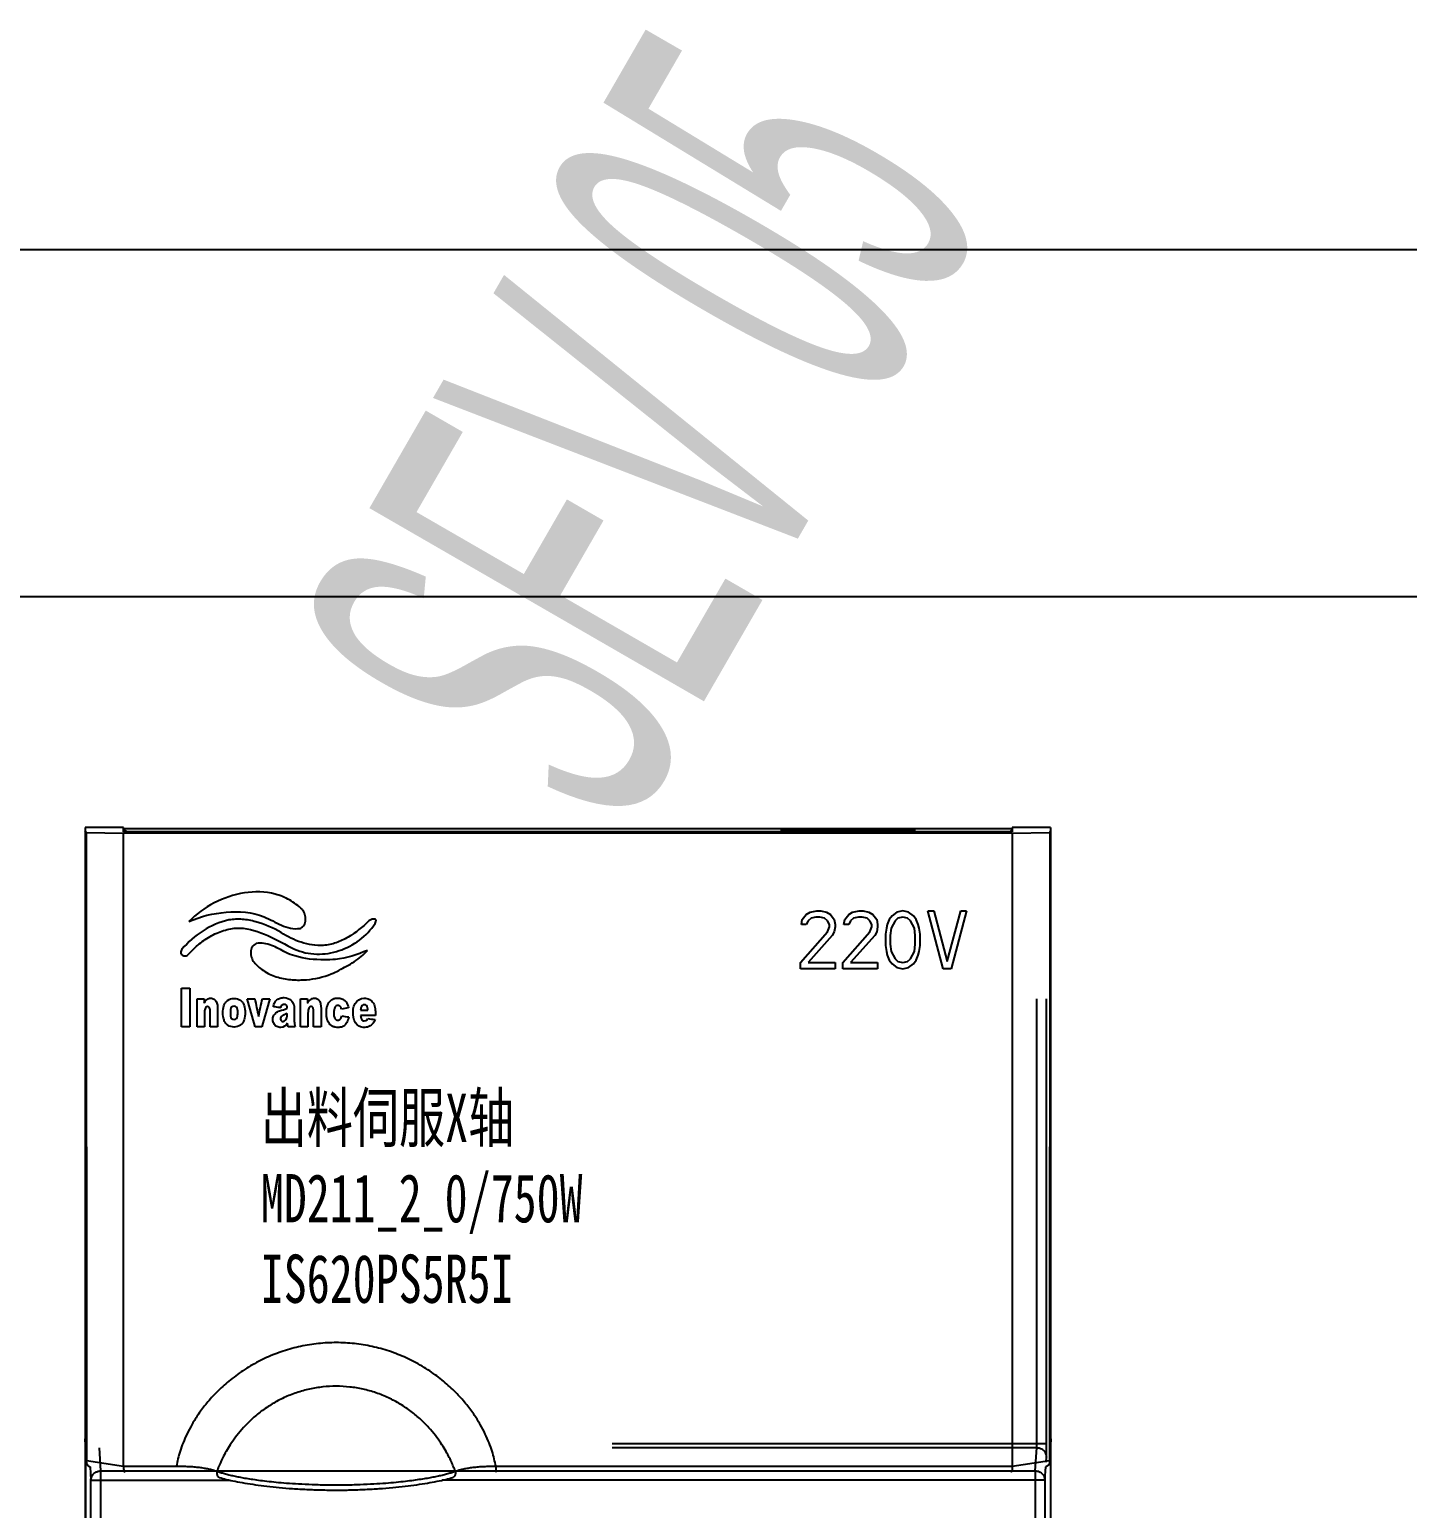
# Model space of a CAD drawing. Header units: millimetres. Extents: x -300 to 4617, y -106 to 3179.
# Drawn here: x 3652.1 to 3723.4, y 1690.8 to 1767.4 of the extents above; entities that cross this region are included whole.
import ezdxf

# ---------------------------------------------------------------- set-up
doc = ezdxf.new("R2010")
doc.units = ezdxf.units.MM
doc.layers.add('03___PRT_ALL_CURVES', color=7, linetype='Continuous')
doc.layers.add('20_ALL_FEATURES', color=7, linetype='Continuous')
doc.styles.get("Standard").update_dxf_attribs({"font": ''})
doc.styles.add('宋', font='', dxfattribs={"width": 0.7})
doc.styles.add('样式 8', font='arial.ttf', dxfattribs={"width": 0.6, "height": 2.5})
doc.styles.get('Standard').set_extended_font_data('SimSun')
doc.styles.get('宋').set_extended_font_data('SimSun')
doc.dimstyles.new('ISO-25', dxfattribs={"dimtxt": 3, "dimasz": 2.5, "dimexe": 1.25, "dimexo": 0.625, "dimtad": 1, "dimtxsty": 'Standard', "dimcen": 2.5, "dimadec": 0, "dimazin": 0, "dimtfac": 1, "dimtmove": 0, "dimatfit": 3, "dimfxl": 1, "dimarcsym": 0})

# ---------------------------------------------------------------- blocks, each defined once
blk = doc.blocks.new('*D83')
at = {"color": 0, "lineweight": -2, "transparency": 16777216}
for p, q in [((2011.126, 1738.941), (2011.126, 1736.81)), ((3799.099, 1738.941), (3799.099, 1736.81)), ((2013.626, 1738.06), (3796.599, 1738.06))]:
    blk.add_line(p, q, dxfattribs=at)
at = {"color": 0, "transparency": 16777216}
for points in [[(2013.626, 1738.477), (2013.626, 1737.644), (2011.126, 1738.06)], [(3796.599, 1738.477), (3796.599, 1737.644), (3799.099, 1738.06)]]:
    blk.add_solid(points, dxfattribs=at)
at = {"layer": 'Defpoints', "color": 0, "transparency": 16777216}
for p in [(2011.126, 1739.566), (3799.099, 1739.566), (3799.099, 1738.06)]:
    blk.add_point(p, dxfattribs=at)
at = {"color": 0, "transparency": 16777216, "insert": (2905.113, 1740.185), "char_height": 3, "attachment_point": 5}
blk.add_mtext('2000', dxfattribs=at)

msp = doc.modelspace()

# ---------------------------------------------------------------- linework, layer by layer
msp.add_line((3461.126, 1756.019), (3799.099, 1756.019))
at = {"color": 7, "linetype": 'Continuous'}
for p, q in [((3654.93, 1725.922), (3654.93, 1567.027)), ((3654.93, 1725.922), (3654.94, 1725.922)), ((3654.982, 1725.832), (3654.93, 1725.922)), ((3656.93, 1726.1), (3654.94, 1726.1)), ((3654.94, 1726.1), (3654.94, 1725.922)), ((3654.982, 1725.832), (3656.93, 1725.803)), ((3654.982, 1725.832), (3654.999, 1693.313)), ((3656.93, 1725.876), (3656.93, 1726.1)), ((3702.93, 1726.027), (3656.93, 1726.027)), ((3657.03, 1725.953), (3656.93, 1725.953)), ((3657.93, 1725.861), (3656.93, 1725.876)), ((3702.93, 1725.803), (3656.93, 1725.803)), ((3656.93, 1693.027), (3656.93, 1725.803)), ((3657.03, 1725.953), (3657.03, 1725.874)), ((3701.93, 1725.861), (3657.93, 1725.861)), ((3690.93, 1726.027), (3690.93, 1725.989)), ((3690.93, 1725.989), (3697.93, 1725.989)), ((3697.93, 1726.027), (3697.93, 1725.989)), ((3702.93, 1725.876), (3701.93, 1725.861)), ((3702.894, 1725.953), (3702.815, 1725.874)), ((3702.893, 1725.876), (3702.894, 1725.953)), ((3702.93, 1725.953), (3702.894, 1725.953)), ((3704.92, 1726.1), (3702.93, 1726.1)), ((3702.93, 1726.1), (3702.93, 1725.876)), ((3702.93, 1725.803), (3704.877, 1725.832)), ((3702.93, 1725.803), (3702.93, 1693.027)), ((3704.877, 1725.832), (3704.86, 1693.313)), ((3704.877, 1725.832), (3704.93, 1725.922)), ((3704.92, 1726.1), (3704.92, 1725.922)), ((3704.93, 1725.922), (3704.92, 1725.922)), ((3704.93, 1567.027), (3704.93, 1725.922)), ((3704.211, 1694.18), (3704.211, 1717.227)), ((3704.711, 1694.18), (3704.711, 1717.227)), ((3654.999, 1693.236), (3654.93, 1694.448)), ((3654.93, 1694.43), (3654.93, 1694.448)), ((3654.999, 1693.236), (3654.93, 1694.43)), ((3704.93, 1694.448), (3704.86, 1693.236)), ((3704.929, 1694.43), (3704.865, 1693.313)), ((3704.93, 1694.448), (3704.929, 1694.43)), ((3654.93, 1693.527), (3654.968, 1693.527)), ((3654.968, 1684.527), (3654.968, 1693.527)), ((3655.657, 1693.987), (3655.735, 1692.787)), ((3704.711, 1694.18), (3682.23, 1694.18)), ((3704.202, 1693.987), (3682.23, 1693.987)), ((3704.124, 1692.787), (3704.202, 1693.987)), ((3704.684, 1693.23), (3704.702, 1693.504)), ((3656.929, 1693.017), (3654.999, 1693.313)), ((3654.999, 1693.236), (3655, 1693.219)), ((3655.19, 1692.999), (3655.235, 1692.304)), ((3655.735, 1692.787), (3704.124, 1692.787)), ((3655.735, 1692.787), (3655.735, 1675.167)), ((3656.93, 1693.027), (3659.666, 1693.027)), ((3676.193, 1693.027), (3702.93, 1693.027)), ((3676.193, 1693.027), (3676.193, 1692.727)), ((3704.86, 1693.313), (3702.93, 1693.017)), ((3704.124, 1692.787), (3704.124, 1567.332)), ((3704.624, 1692.304), (3704.669, 1692.999)), ((3704.86, 1693.236), (3704.86, 1693.219)), ((3655.235, 1675.667), (3655.235, 1692.304)), ((3655.235, 1692.304), (3662.442, 1692.304)), ((3704.624, 1692.304), (3673.418, 1692.304)), ((3704.624, 1692.304), (3704.624, 1567.332))]:
    msp.add_line(p, q, dxfattribs=at)
for points, start_tangent, end_tangent in [([(3676.193, 1693.027), (3676.117, 1693.405), (3676.006, 1693.806), (3675.854, 1694.233), (3675.652, 1694.694), (3675.389, 1695.191), (3675.054, 1695.72), (3674.637, 1696.276), (3674.122, 1696.847), (3673.499, 1697.419), (3672.775, 1697.958), (3671.976, 1698.432), (3671.128, 1698.819), (3670.245, 1699.113), (3669.335, 1699.311), (3668.409, 1699.412), (3667.477, 1699.413), (3666.551, 1699.315), (3665.64, 1699.12), (3664.756, 1698.829), (3663.907, 1698.444), (3663.106, 1697.973), (3662.378, 1697.433), (3661.751, 1696.861), (3661.232, 1696.287), (3660.811, 1695.729), (3660.474, 1695.197), (3660.21, 1694.698), (3660.007, 1694.236), (3659.854, 1693.807), (3659.742, 1693.406), (3659.666, 1693.027)], (-0.158449, 0.987367), (-0.158453, -0.987366)), ([(3674.094, 1692.773), (3674.007, 1693.001), (3673.895, 1693.258), (3673.755, 1693.547), (3673.577, 1693.869), (3673.353, 1694.226), (3673.075, 1694.613), (3672.733, 1695.021), (3672.316, 1695.442), (3671.818, 1695.858), (3671.25, 1696.242), (3670.637, 1696.568), (3669.992, 1696.826), (3669.322, 1697.014), (3668.635, 1697.128), (3667.939, 1697.167), (3667.244, 1697.13), (3666.556, 1697.018), (3665.886, 1696.832), (3665.24, 1696.576), (3664.625, 1696.251), (3664.055, 1695.869), (3663.554, 1695.452), (3663.134, 1695.03), (3662.79, 1694.62), (3662.509, 1694.231), (3662.284, 1693.872), (3662.106, 1693.549), (3661.965, 1693.259), (3661.853, 1693.002), (3661.765, 1692.773)], (-0.336663, 0.941625), (-0.336661, -0.941626)), ([(3704.202, 1693.987), (3704.207, 1694.022), (3704.208, 1694.044), (3704.209, 1694.072), (3704.21, 1694.105), (3704.211, 1694.141), (3704.211, 1694.18)], (0.222501, 0.974932), (-0.000007, 1)), ([(3704.202, 1693.987), (3704.452, 1693.922), (3704.635, 1693.745), (3704.702, 1693.504)], (0.99999, -0.004364), (0.004676, -0.999989)), ([(3704.702, 1693.504), (3704.704, 1693.531), (3704.705, 1693.571), (3704.707, 1693.627), (3704.708, 1693.704), (3704.709, 1693.8), (3704.71, 1693.915), (3704.711, 1694.044), (3704.711, 1694.18)], (0.065022, 0.997884), (-0.000064, 1)), ([(3654.999, 1693.261), (3654.999, 1693.287), (3654.999, 1693.313)], (0.002955, 0.999996), (-0.000522, 1)), ([(3654.999, 1693.236), (3654.999, 1693.261)], (0.004788, 0.999989), (0.002955, 0.999996)), ([(3655, 1693.219), (3655.008, 1693.167), (3655.033, 1693.108), (3655.071, 1693.06), (3655.12, 1693.026), (3655.176, 1693.004), (3655.199, 1693)], (0.058249, -0.998302), (0.988517, -0.151107)), ([(3655.235, 1692.304), (3655.245, 1692.398), (3655.279, 1692.499), (3655.341, 1692.599), (3655.437, 1692.69), (3655.569, 1692.758), (3655.735, 1692.787)], (0.004676, 0.999989), (0.99999, 0.004364)), ([(3656.929, 1693.017), (3656.927, 1692.955), (3656.928, 1692.897), (3656.931, 1692.844), (3656.938, 1692.8), (3656.947, 1692.764), (3656.959, 1692.74), (3656.972, 1692.728), (3656.976, 1692.727)], (-0.064441, -0.997922), (0.992881, -0.119113)), ([(3656.929, 1693.017), (3656.93, 1693.02), (3656.93, 1693.023), (3656.93, 1693.027)], (0.064441, 0.997922), (0, 1)), ([(3659.666, 1693.027), (3659.92, 1693.027), (3660.199, 1693.02), (3660.488, 1693.004), (3660.771, 1692.977), (3661.034, 1692.943), (3661.269, 1692.902), (3661.471, 1692.857), (3661.637, 1692.813), (3661.765, 1692.773)], (0.999877, 0.015698), (0.946467, -0.3228)), ([(3661.765, 1692.773), (3661.753, 1692.693), (3661.757, 1692.616), (3661.777, 1692.548), (3661.812, 1692.494), (3661.858, 1692.457), (3661.882, 1692.447)], (-0.245809, -0.969318), (0.95301, -0.30294)), ([(3661.765, 1692.773), (3661.945, 1692.709), (3662.153, 1692.645), (3662.384, 1692.584), (3662.635, 1692.526), (3662.901, 1692.471), (3663.194, 1692.417), (3663.529, 1692.363), (3663.909, 1692.309), (3664.338, 1692.256), (3664.82, 1692.205), (3665.362, 1692.158), (3665.976, 1692.117), (3666.689, 1692.083), (3667.505, 1692.064), (3668.359, 1692.064), (3669.174, 1692.083), (3669.886, 1692.117), (3670.5, 1692.158), (3671.041, 1692.205), (3671.523, 1692.256), (3671.951, 1692.309), (3672.331, 1692.363), (3672.666, 1692.417), (3672.958, 1692.471), (3673.225, 1692.526), (3673.475, 1692.584), (3673.706, 1692.645), (3673.914, 1692.709), (3674.094, 1692.773)], (0.933783, -0.35784), (0.933783, 0.35784)), ([(3674.094, 1692.773), (3674.106, 1692.693), (3674.102, 1692.616), (3674.082, 1692.548), (3674.048, 1692.494), (3674.001, 1692.457), (3673.978, 1692.447)], (0.245794, -0.969322), (-0.953033, -0.302868)), ([(3674.094, 1692.773), (3674.223, 1692.813), (3674.389, 1692.858), (3674.591, 1692.902), (3674.826, 1692.943), (3675.09, 1692.978), (3675.372, 1693.004), (3675.661, 1693.02), (3675.939, 1693.027), (3676.193, 1693.027)], (0.946467, 0.322799), (0.999877, -0.015694)), ([(3702.93, 1693.017), (3702.932, 1692.955), (3702.932, 1692.897), (3702.928, 1692.844), (3702.921, 1692.8), (3702.912, 1692.764), (3702.901, 1692.74), (3702.888, 1692.728), (3702.883, 1692.727)], (0.064441, -0.997922), (-0.992805, -0.11974)), ([(3702.93, 1693.027), (3702.93, 1693.023), (3702.93, 1693.02), (3702.93, 1693.017)], (0, -1), (0.064441, -0.997922)), ([(3704.124, 1692.787), (3704.223, 1692.777), (3704.327, 1692.744), (3704.431, 1692.684), (3704.525, 1692.591), (3704.595, 1692.463), (3704.624, 1692.304)], (0.99999, -0.004364), (0.004676, -0.999989)), ([(3704.86, 1693.219), (3704.851, 1693.167), (3704.826, 1693.108), (3704.788, 1693.06), (3704.739, 1693.026), (3704.684, 1693.004), (3704.66, 1693)], (-0.058406, -0.998293), (-0.988508, -0.15117)), ([(3704.86, 1693.313), (3704.86, 1693.287), (3704.86, 1693.261)], (-0.000522, -1), (0.002955, -0.999996)), ([(3704.86, 1693.261), (3704.86, 1693.236)], (0.002955, -0.999996), (0.004788, -0.999989)), ([(3661.882, 1692.447), (3662.246, 1692.347), (3662.698, 1692.247), (3663.199, 1692.156), (3663.748, 1692.071), (3664.344, 1691.994), (3664.99, 1691.926), (3665.68, 1691.869), (3666.406, 1691.826), (3667.156, 1691.8), (3667.92, 1691.791), (3668.685, 1691.799), (3669.438, 1691.826), (3670.166, 1691.868), (3670.858, 1691.925), (3671.506, 1691.993), (3672.104, 1692.07), (3672.654, 1692.155), (3673.157, 1692.246), (3673.609, 1692.346), (3673.978, 1692.447)], (0.953081, -0.302715), (0.953092, 0.302681))]:
    msp.add_spline(points, degree=3, dxfattribs=dict(at, start_tangent=start_tangent, end_tangent=end_tangent))
at = {"layer": '03___PRT_ALL_CURVES', "color": 7, "linetype": 'Continuous'}
for p, q in [((3692.018, 1721.076), (3692.068, 1721.331)), ((3692.268, 1721.076), (3692.018, 1721.076)), ((3692.068, 1721.331), (3692.268, 1721.586)), ((3692.268, 1721.586), (3692.468, 1721.714)), ((3692.368, 1721.267), (3692.268, 1721.076)), ((3692.518, 1721.395), (3692.368, 1721.267)), ((3692.468, 1721.714), (3692.818, 1721.778)), ((3692.768, 1721.459), (3692.518, 1721.395)), ((3692.968, 1721.459), (3692.768, 1721.459)), ((3692.818, 1721.778), (3693.018, 1721.778)), ((3693.218, 1721.395), (3692.968, 1721.459)), ((3693.018, 1721.778), (3693.318, 1721.714)), ((3693.368, 1721.267), (3693.218, 1721.395)), ((3693.318, 1721.714), (3693.518, 1721.586)), ((3693.468, 1721.076), (3693.368, 1721.267)), ((3693.468, 1720.948), (3693.468, 1721.076)), ((3693.518, 1721.586), (3693.718, 1721.331)), ((3693.718, 1721.331), (3693.768, 1721.076)), ((3693.768, 1721.076), (3693.768, 1720.948)), ((3694.218, 1721.076), (3694.268, 1721.331)), ((3694.468, 1721.076), (3694.218, 1721.076)), ((3694.268, 1721.331), (3694.468, 1721.586)), ((3694.468, 1721.586), (3694.668, 1721.714)), ((3694.568, 1721.267), (3694.468, 1721.076)), ((3694.718, 1721.395), (3694.568, 1721.267)), ((3694.668, 1721.714), (3695.018, 1721.778)), ((3694.968, 1721.459), (3694.718, 1721.395)), ((3695.168, 1721.459), (3694.968, 1721.459)), ((3695.018, 1721.778), (3695.218, 1721.778)), ((3695.418, 1721.395), (3695.168, 1721.459)), ((3695.218, 1721.778), (3695.518, 1721.714)), ((3695.568, 1721.267), (3695.418, 1721.395)), ((3695.518, 1721.714), (3695.718, 1721.586)), ((3695.668, 1721.076), (3695.568, 1721.267)), ((3695.668, 1720.948), (3695.668, 1721.076)), ((3695.718, 1721.586), (3695.918, 1721.331)), ((3695.918, 1721.331), (3695.968, 1721.076)), ((3695.968, 1721.076), (3695.968, 1720.948)), ((3696.468, 1721.076), (3696.418, 1720.884)), ((3696.568, 1721.331), (3696.468, 1721.076)), ((3696.718, 1721.523), (3696.568, 1721.331)), ((3696.868, 1721.267), (3696.668, 1720.884)), ((3696.968, 1721.714), (3696.718, 1721.523)), ((3697.018, 1721.395), (3696.868, 1721.267)), ((3697.268, 1721.778), (3696.968, 1721.714)), ((3697.268, 1721.459), (3697.018, 1721.395)), ((3697.568, 1721.714), (3697.268, 1721.778)), ((3697.518, 1721.395), (3697.268, 1721.459)), ((3697.668, 1721.267), (3697.518, 1721.395)), ((3697.818, 1721.523), (3697.568, 1721.714)), ((3697.868, 1720.884), (3697.668, 1721.267)), ((3697.968, 1721.331), (3697.818, 1721.523)), ((3698.068, 1721.076), (3697.968, 1721.331)), ((3698.118, 1720.884), (3698.068, 1721.076)), ((3698.568, 1721.778), (3698.868, 1721.778)), ((3699.368, 1718.778), (3698.568, 1721.778)), ((3698.868, 1721.778), (3699.568, 1719.161)), ((3699.568, 1719.161), (3700.268, 1721.778)), ((3700.568, 1721.778), (3699.768, 1718.778)), ((3700.268, 1721.778), (3700.568, 1721.778)), ((3691.968, 1719.097), (3693.368, 1720.693)), ((3693.618, 1720.501), (3692.368, 1719.097)), ((3693.368, 1720.693), (3693.468, 1720.948)), ((3693.718, 1720.693), (3693.618, 1720.501)), ((3693.768, 1720.948), (3693.718, 1720.693)), ((3694.168, 1719.097), (3695.568, 1720.693)), ((3695.818, 1720.501), (3694.568, 1719.097)), ((3695.568, 1720.693), (3695.668, 1720.948)), ((3695.918, 1720.693), (3695.818, 1720.501)), ((3695.968, 1720.948), (3695.918, 1720.693)), ((3696.418, 1720.884), (3696.368, 1720.565)), ((3696.368, 1720.565), (3696.368, 1719.991)), ((3696.668, 1720.884), (3696.618, 1720.501)), ((3696.618, 1720.501), (3696.618, 1720.054)), ((3697.918, 1720.501), (3697.868, 1720.884)), ((3697.918, 1720.054), (3697.918, 1720.501)), ((3698.168, 1720.565), (3698.118, 1720.884)), ((3698.168, 1719.991), (3698.168, 1720.565)), ((3696.368, 1719.991), (3696.418, 1719.672)), ((3696.418, 1719.672), (3696.468, 1719.48)), ((3696.618, 1720.054), (3696.668, 1719.672)), ((3696.668, 1719.672), (3696.868, 1719.289)), ((3697.668, 1719.289), (3697.868, 1719.672)), ((3697.868, 1719.672), (3697.918, 1720.054)), ((3698.068, 1719.48), (3698.118, 1719.672)), ((3698.118, 1719.672), (3698.168, 1719.991)), ((3691.968, 1718.778), (3691.968, 1719.097)), ((3693.768, 1718.778), (3691.968, 1718.778)), ((3692.368, 1719.097), (3693.768, 1719.097)), ((3693.768, 1719.097), (3693.768, 1718.778)), ((3694.168, 1718.778), (3694.168, 1719.097)), ((3695.968, 1718.778), (3694.168, 1718.778)), ((3694.568, 1719.097), (3695.968, 1719.097)), ((3695.968, 1719.097), (3695.968, 1718.778)), ((3696.468, 1719.48), (3696.568, 1719.225)), ((3696.568, 1719.225), (3696.718, 1719.033)), ((3696.718, 1719.033), (3696.968, 1718.842)), ((3696.868, 1719.289), (3697.018, 1719.161)), ((3696.968, 1718.842), (3697.268, 1718.778)), ((3697.018, 1719.161), (3697.268, 1719.097)), ((3697.268, 1719.097), (3697.518, 1719.161)), ((3697.268, 1718.778), (3697.568, 1718.842)), ((3697.518, 1719.161), (3697.668, 1719.289)), ((3697.568, 1718.842), (3697.818, 1719.033)), ((3697.818, 1719.033), (3697.968, 1719.225)), ((3697.968, 1719.225), (3698.068, 1719.48)), ((3699.768, 1718.778), (3699.368, 1718.778))]:
    msp.add_line(p, q, dxfattribs=at)
at = {"layer": '20_ALL_FEATURES', "color": 7, "linetype": 'Continuous'}
for points, start_tangent, end_tangent in [([(3666.181, 1721.84, 48.994), (3665.518, 1722.342, 49.008), (3664.777, 1722.643, 49.017), (3663.179, 1722.709, 49.019), (3661.613, 1722.186, 49.004), (3660.31, 1721.221, 48.975)], (-0.709681, 0.704213, 0.020901), (-0.69443, -0.719243, -0.021347)), ([(3666.062, 1720.871, 48.965), (3666.189, 1720.948, 48.967), (3666.277, 1721.051, 48.97), (3666.35, 1721.312, 48.978), (3666.309, 1721.594, 48.986), (3666.181, 1721.84, 48.994)], (0.925982, 0.377402, 0.011201), (-0.614554, 0.788528, 0.023403)), ([(3662.375, 1721.308, 48.978), (3661.041, 1720.747, 48.961), (3659.949, 1719.793, 48.933)], (-0.974455, -0.224484, -0.006663), (-0.643609, -0.765018, -0.022705)), ([(3660.31, 1721.221, 48.975), (3662.231, 1721.709, 48.99), (3664.199, 1721.469, 48.982), (3664.653, 1721.253, 48.976), (3665.101, 1721.033, 48.97), (3665.564, 1720.881, 48.965), (3666.062, 1720.871, 48.965)], (0.907304, 0.42029, 0.012474), (0.986774, 0.162031, 0.004809)), ([(3665.084, 1720.653, 48.958), (3663.781, 1721.213, 48.975), (3663.085, 1721.336, 48.979), (3662.375, 1721.308, 48.978)], (-0.867538, 0.497152, 0.014755), (-0.986865, -0.161475, -0.004792)), ([(3665.77, 1719.8, 48.933), (3666.924, 1719.539, 48.925), (3668.089, 1719.717, 48.93), (3669.14, 1720.268, 48.947), (3669.95, 1721.128, 48.972)], (0.910828, -0.412604, -0.012246), (0.545673, 0.837629, 0.02486)), ([(3669.629, 1721.256, 48.976), (3668.551, 1720.415, 48.951), (3667.935, 1720.127, 48.943), (3667.267, 1719.986, 48.938)], (-0.72364, -0.689874, -0.020475), (-0.997096, -0.076127, -0.002259)), ([(3669.95, 1721.128, 48.972), (3669.994, 1721.219, 48.975), (3669.996, 1721.284, 48.977), (3669.966, 1721.327, 48.978), (3669.911, 1721.348, 48.979), (3669.841, 1721.349, 48.979), (3669.765, 1721.333, 48.978), (3669.629, 1721.256, 48.976)], (0.545673, 0.837629, 0.02486), (-0.72364, -0.689874, -0.020475)), ([(3660.295, 1719.537, 48.925), (3660.842, 1720.064, 48.941), (3661.488, 1720.497, 48.954), (3662.197, 1720.786, 48.962), (3662.935, 1720.886, 48.965), (3664.392, 1720.497, 48.954), (3665.77, 1719.8, 48.933)], (0.655413, 0.754938, 0.022406), (0.900227, -0.435229, -0.012917)), ([(3667.267, 1719.986, 48.938), (3666.126, 1720.15, 48.943), (3665.084, 1720.653, 48.958)], (-0.999078, -0.042916, -0.001274), (-0.839082, 0.543766, 0.016139)), ([(3659.949, 1719.793, 48.933), (3659.888, 1719.618, 48.928), (3659.968, 1719.485, 48.924), (3660.125, 1719.442, 48.922), (3660.295, 1719.537, 48.925)], (-0.643609, -0.765018, -0.022705), (0.655413, 0.754938, 0.022406)), ([(3663.799, 1720.083, 48.941), (3663.584, 1719.901, 48.936), (3663.511, 1719.642, 48.928), (3663.553, 1719.361, 48.92), (3663.68, 1719.115, 48.913)], (-0.920511, -0.390544, -0.011591), (0.606604, -0.794654, -0.023585)), ([(3665.32, 1719.629, 48.928), (3664.586, 1719.988, 48.939), (3664.199, 1720.095, 48.942), (3663.799, 1720.083, 48.941)], (-0.89622, 0.443414, 0.01316), (-0.976807, -0.214029, -0.006352)), ([(3667.324, 1719.242, 48.916), (3665.799, 1719.441, 48.922), (3665.32, 1719.629, 48.928)], (-0.999998, 0.00219, 0.000065), (-0.899181, 0.437385, 0.012981)), ([(3669.552, 1719.733, 48.931), (3667.898, 1719.267, 48.917), (3667.324, 1719.242, 48.916)], (-0.913157, -0.407428, -0.012092), (-0.999716, 0.023814, 0.000707)), ([(3668.069, 1718.698, 48.9), (3668.862, 1719.146, 48.914), (3669.552, 1719.733, 48.931)], (0.879947, 0.474863, 0.014094), (0.641014, 0.767191, 0.02277)), ([(3663.68, 1719.115, 48.913), (3664.245, 1718.633, 48.898), (3664.922, 1718.341, 48.89), (3665.658, 1718.211, 48.886), (3666.4, 1718.214, 48.886)], (0.640583, -0.767551, -0.02278), (0.996649, 0.081765, 0.002427)), ([(3666.4, 1718.214, 48.886), (3667.674, 1718.509, 48.895), (3668.069, 1718.698, 48.9)], (0.9953, 0.0968, 0.002873), (0.871745, 0.489745, 0.014535)), ([(3659.93, 1717.778, 48.873), (3660.358, 1717.778, 48.873)], (1, 0), (1, 0)), ([(3659.93, 1715.778, 48.814), (3659.93, 1717.778, 48.873)], (0, 0.99956, 0.029666), (0, 0.99956, 0.029666)), ([(3660.358, 1717.778, 48.873), (3660.358, 1715.778, 48.814)], (0, -0.99956, -0.029666), (0, -0.99956, -0.029666)), ([(3660.733, 1717.227, 48.857), (3661.091, 1717.227, 48.857)], (1, 0), (1, 0)), ([(3660.733, 1715.778, 48.814), (3660.733, 1717.227, 48.857)], (0, 0.99956, 0.029666), (0, 0.99956, 0.029666)), ([(3661.091, 1716.991, 48.85), (3661.21, 1717.156, 48.854), (3661.381, 1717.253, 48.857), (3661.571, 1717.225, 48.857), (3661.72, 1717.093, 48.853), (3661.781, 1716.902, 48.847), (3661.793, 1716.699, 48.841)], (0.44599, 0.894644, 0.026552), (0.042716, -0.998648, -0.029639)), ([(3661.091, 1717.227, 48.857), (3661.091, 1716.991, 48.85)], (0, -0.99956, -0.029666), (0, -0.99956, -0.029666)), ([(3662.069, 1716.498, 48.835), (3662.123, 1716.869, 48.846), (3662.199, 1717.024, 48.851), (3662.314, 1717.144, 48.854), (3662.643, 1717.244, 48.857), (3662.973, 1717.151, 48.854), (3663.088, 1717.033, 48.851), (3663.164, 1716.878, 48.846), (3663.22, 1716.507, 48.835)], (-0.0042, 0.999551, 0.029666), (0.003289, -0.999554, -0.029666)), ([(3663.736, 1715.778, 48.814), (3663.319, 1717.227, 48.857)], (-0.276553, 0.960576, 0.028509), (-0.276553, 0.960576, 0.028509)), ([(3663.319, 1717.227, 48.857), (3663.719, 1717.227, 48.857)], (1, 0), (1, 0)), ([(3663.719, 1717.227, 48.857), (3663.913, 1716.309, 48.829)], (0.207229, -0.977862, -0.029022), (0.207229, -0.977862, -0.029022)), ([(3663.913, 1716.309, 48.829), (3664.114, 1717.227, 48.857)], (0.213843, 0.976438, 0.02898), (0.213843, 0.976438, 0.02898)), ([(3664.502, 1717.227, 48.857), (3664.076, 1715.778, 48.814)], (-0.281868, -0.959031, -0.028463), (-0.281868, -0.959031, -0.028463)), ([(3664.114, 1717.227, 48.857), (3664.502, 1717.227, 48.857)], (1, 0), (1, 0)), ([(3664.69, 1716.814, 48.844), (3664.743, 1717.024, 48.851), (3664.868, 1717.173, 48.855), (3665.04, 1717.26, 48.858), (3665.236, 1717.284, 48.858), (3665.601, 1717.138, 48.854), (3665.72, 1716.966, 48.849), (3665.766, 1716.726, 48.842)], (0.034094, 0.998979, 0.029649), (0, -0.99956, -0.029666)), ([(3666.09, 1715.778, 48.814), (3666.09, 1717.227, 48.857)], (0, 0.99956, 0.029666), (0, 0.99956, 0.029666)), ([(3666.09, 1717.227, 48.857), (3666.448, 1717.227, 48.857)], (1, 0), (1, 0)), ([(3666.448, 1716.991, 48.85), (3666.528, 1717.115, 48.853), (3666.569, 1717.161, 48.855), (3666.61, 1717.197, 48.856), (3666.653, 1717.224, 48.857), (3666.701, 1717.244, 48.857), (3666.81, 1717.26, 48.858)], (0.484719, 0.874285, 0.025948), (1, 0)), ([(3666.448, 1717.227, 48.857), (3666.448, 1716.991, 48.85)], (0, -0.99956, -0.029666), (0, -0.99956, -0.029666)), ([(3666.81, 1717.26, 48.858), (3666.952, 1717.225, 48.857), (3667.06, 1717.122, 48.853)], (1, 0), (0.550527, -0.83445, -0.024766)), ([(3667.585, 1717.064, 48.852), (3667.653, 1717.139, 48.854), (3667.688, 1717.169, 48.855), (3667.723, 1717.193, 48.856), (3667.783, 1717.222, 48.856), (3667.851, 1717.243, 48.857), (3667.927, 1717.255, 48.857), (3667.968, 1717.259, 48.858), (3668.011, 1717.26, 48.858), (3668.07, 1717.258, 48.858), (3668.126, 1717.252, 48.857), (3668.227, 1717.228, 48.857), (3668.313, 1717.188, 48.855), (3668.385, 1717.133, 48.854)], (0.612139, 0.790402, 0.023459), (0.711957, -0.701914, -0.020832)), ([(3668.85, 1716.845, 48.845), (3668.911, 1716.975, 48.849), (3669.38, 1717.264, 48.858), (3669.654, 1717.191, 48.856), (3669.861, 1716.992, 48.85), (3669.949, 1716.718, 48.842), (3669.968, 1716.427, 48.833)], (0.32361, 0.945774, 0.02807), (0.029423, -0.999127, -0.029653)), ([(3661.407, 1716.575, 48.837), (3661.406, 1716.668, 48.84), (3661.379, 1716.756, 48.843), (3661.307, 1716.811, 48.844), (3661.222, 1716.812, 48.844), (3661.163, 1716.751, 48.842), (3661.131, 1716.658, 48.84), (3661.117, 1716.474, 48.834)], (0, 0.99956, 0.029666), (0, -0.99956, -0.029666)), ([(3661.117, 1716.474, 48.834), (3661.117, 1715.778, 48.814)], (0, -0.99956, -0.029666), (0, -0.99956, -0.029666)), ([(3661.407, 1715.778, 48.814), (3661.407, 1716.575, 48.837)], (0, 0.99956, 0.029666), (0, 0.99956, 0.029666)), ([(3661.793, 1716.699, 48.841), (3661.793, 1715.778, 48.814)], (0, -0.99956, -0.029666), (0, -0.99956, -0.029666)), ([(3663.22, 1716.507, 48.835), (3663.167, 1716.136, 48.824), (3663.092, 1715.981, 48.82), (3662.978, 1715.861, 48.816), (3662.649, 1715.762, 48.813), (3662.319, 1715.856, 48.816), (3662.203, 1715.974, 48.819), (3662.126, 1716.128, 48.824), (3662.069, 1716.498, 48.835)], (0.003289, -0.999554, -0.029666), (-0.0042, 0.999551, 0.029666)), ([(3662.834, 1716.435, 48.833), (3662.834, 1716.498, 48.835), (3662.827, 1716.671, 48.84), (3662.772, 1716.799, 48.844), (3662.646, 1716.844, 48.845), (3662.518, 1716.8, 48.844), (3662.462, 1716.672, 48.84), (3662.454, 1716.5, 48.835)], (0.007728, 0.99953, 0.029665), (-0.002632, -0.999556, -0.029666)), ([(3662.454, 1716.5, 48.835), (3662.461, 1716.327, 48.83), (3662.517, 1716.199, 48.826), (3662.644, 1716.153, 48.825), (3662.771, 1716.197, 48.826), (3662.826, 1716.324, 48.83), (3662.834, 1716.435, 48.833)], (-0.002632, -0.999556, -0.029666), (0.007728, 0.99953, 0.029665)), ([(3665.057, 1716.758, 48.843), (3665, 1716.766, 48.843), (3664.69, 1716.814, 48.844)], (-0.988597, 0.150517, 0.004467), (-0.988597, 0.150517, 0.004467)), ([(3664.725, 1716.403, 48.832), (3664.813, 1716.498, 48.835), (3664.995, 1716.601, 48.838), (3665.39, 1716.745, 48.842)], (0.571939, 0.819935, 0.024335), (0.828026, 0.560443, 0.016634)), ([(3665.39, 1716.466, 48.834), (3665.185, 1716.378, 48.831), (3665.046, 1716.218, 48.827), (3665.076, 1716.114, 48.824), (3665.16, 1716.052, 48.822), (3665.227, 1716.06, 48.822)], (-0.855315, -0.51788, -0.01537), (0.93821, 0.345915, 0.010267)), ([(3665.061, 1716.801, 48.844), (3665.057, 1716.758, 48.843)], (-0.226212, -0.973649, -0.028897), (0.046429, -0.998482, -0.029634)), ([(3665.39, 1716.745, 48.842), (3665.395, 1716.831, 48.845), (3665.365, 1716.889, 48.847), (3665.245, 1716.933, 48.848), (3665.176, 1716.919, 48.847), (3665.114, 1716.885, 48.846), (3665.071, 1716.831, 48.845), (3665.061, 1716.801, 48.844)], (0.245556, 0.968956, 0.028758), (-0.226212, -0.973649, -0.028897)), ([(3665.39, 1716.377, 48.831), (3665.39, 1716.466, 48.834)], (0, 0.99956, 0.029666), (0, 0.99956, 0.029666)), ([(3665.766, 1716.726, 48.842), (3665.766, 1716.086, 48.823)], (0, -0.99956, -0.029666), (0, -0.99956, -0.029666)), ([(3666.518, 1716.748, 48.842), (3666.485, 1716.641, 48.839), (3666.474, 1716.474, 48.834)], (-0.495771, -0.868071, -0.025764), (0, -0.99956, -0.029666)), ([(3666.474, 1716.474, 48.834), (3666.474, 1715.778, 48.814)], (0, -0.99956, -0.029666), (0, -0.99956, -0.029666)), ([(3666.764, 1716.575, 48.837), (3666.755, 1716.691, 48.841), (3666.744, 1716.734, 48.842), (3666.729, 1716.767, 48.843), (3666.71, 1716.792, 48.844), (3666.687, 1716.81, 48.844), (3666.661, 1716.821, 48.845), (3666.631, 1716.824, 48.845), (3666.598, 1716.819, 48.845), (3666.568, 1716.805, 48.844), (3666.518, 1716.748, 48.842)], (0, 0.99956, 0.029666), (-0.491563, -0.870459, -0.025835)), ([(3666.764, 1715.778, 48.814), (3666.764, 1716.575, 48.837)], (0, 0.99956, 0.029666), (0, 0.99956, 0.029666)), ([(3667.06, 1717.122, 48.853), (3667.127, 1716.948, 48.848), (3667.15, 1716.699, 48.841)], (0.548821, -0.835572, -0.024799), (0, -0.99956, -0.029666)), ([(3667.15, 1716.699, 48.841), (3667.15, 1715.778, 48.814)], (0, -0.99956, -0.029666), (0, -0.99956, -0.029666)), ([(3667.47, 1716.152, 48.825), (3667.451, 1716.222, 48.827), (3667.438, 1716.302, 48.829), (3667.429, 1716.394, 48.832), (3667.427, 1716.443, 48.833), (3667.427, 1716.495, 48.835), (3667.428, 1716.55, 48.837), (3667.43, 1716.603, 48.838), (3667.44, 1716.7, 48.841), (3667.456, 1716.789, 48.844), (3667.48, 1716.868, 48.846)], (-0.318454, 0.947521, 0.028122), (0.336156, 0.941392, 0.02794)), ([(3667.48, 1716.868, 48.846), (3667.501, 1716.921, 48.848), (3667.585, 1717.064, 48.852)], (0.334261, 0.942066, 0.02796), (0.612946, 0.789777, 0.02344)), ([(3668.022, 1716.879, 48.846), (3667.936, 1716.854, 48.846), (3667.899, 1716.823, 48.845), (3667.868, 1716.78, 48.843), (3667.823, 1716.656, 48.84), (3667.809, 1716.481, 48.834)], (-1, 0), (0, -0.99956, -0.029666)), ([(3667.809, 1716.481, 48.834), (3667.812, 1716.397, 48.832), (3667.867, 1716.209, 48.826)], (0, -0.99956, -0.029666), (0.532514, -0.846048, -0.02511)), ([(3668.204, 1716.692, 48.841), (3668.142, 1716.832, 48.845), (3668.09, 1716.867, 48.846), (3668.022, 1716.879, 48.846)], (-0.17892, 0.983431, 0.029188), (-1, 0)), ([(3668.566, 1716.761, 48.843), (3668.204, 1716.692, 48.841)], (-0.982039, -0.188593, -0.005597), (-0.982039, -0.188593, -0.005597)), ([(3668.385, 1717.133, 48.854), (3668.444, 1717.062, 48.852), (3668.566, 1716.761, 48.843)], (0.712802, -0.701057, -0.020807), (0.206721, -0.977969, -0.029025)), ([(3669.946, 1716.153, 48.825), (3669.799, 1715.907, 48.817), (3669.555, 1715.764, 48.813), (3669.265, 1715.756, 48.813), (3669.014, 1715.88, 48.817), (3668.81, 1716.411, 48.832), (3668.817, 1716.708, 48.841), (3668.85, 1716.845, 48.845)], (-0.283787, -0.958465, -0.028447), (0.32361, 0.945774, 0.02807)), ([(3669.578, 1716.631, 48.839), (3669.56, 1716.763, 48.843), (3669.505, 1716.877, 48.846), (3669.392, 1716.918, 48.847), (3669.277, 1716.876, 48.846), (3669.218, 1716.762, 48.843), (3669.199, 1716.631, 48.839)], (-0.113372, 0.993115, 0.029475), (-0.098388, -0.99471, -0.029522)), ([(3669.199, 1716.631, 48.839), (3669.578, 1716.631, 48.839)], (1, 0), (1, 0)), ([(3660.358, 1715.778, 48.814), (3659.93, 1715.778, 48.814)], (-1, 0), (-1, 0)), ([(3661.117, 1715.778, 48.814), (3660.733, 1715.778, 48.814)], (-1, 0), (-1, 0)), ([(3661.793, 1715.778, 48.814), (3661.407, 1715.778, 48.814)], (-1, 0), (-1, 0)), ([(3664.076, 1715.778, 48.814), (3663.736, 1715.778, 48.814)], (-1, 0), (-1, 0)), ([(3665.412, 1715.955, 48.819), (3665.064, 1715.742, 48.813), (3664.865, 1715.789, 48.814), (3664.714, 1715.93, 48.818), (3664.652, 1716.132, 48.824), (3664.688, 1716.339, 48.83), (3664.725, 1716.403, 48.832)], (-0.540513, -0.840965, -0.024959), (0.571939, 0.819935, 0.024335)), ([(3665.227, 1716.06, 48.822), (3665.262, 1716.077, 48.822), (3665.344, 1716.161, 48.825), (3665.382, 1716.265, 48.828), (3665.39, 1716.377, 48.831)], (0.93821, 0.345915, 0.010267), (0.013515, 0.999469, 0.029664)), ([(3665.454, 1715.778, 48.814), (3665.412, 1715.955, 48.819)], (-0.399526, 0.916318, 0.027196), (-0.078638, 0.996464, 0.029574)), ([(3665.814, 1715.778, 48.814), (3665.454, 1715.778, 48.814)], (-1, 0), (-1, 0)), ([(3665.766, 1716.086, 48.823), (3665.768, 1715.995, 48.82), (3665.771, 1715.958, 48.819), (3665.775, 1715.926, 48.818), (3665.781, 1715.895, 48.817), (3665.789, 1715.86, 48.816), (3665.814, 1715.778, 48.814)], (0, -0.99956, -0.029666), (0.320128, -0.946957, -0.028105)), ([(3666.474, 1715.778, 48.814), (3666.09, 1715.778, 48.814)], (-1, 0), (-1, 0)), ([(3667.15, 1715.778, 48.814), (3666.764, 1715.778, 48.814)], (-1, 0), (-1, 0)), ([(3668.038, 1715.744, 48.813), (3667.892, 1715.755, 48.813), (3667.829, 1715.768, 48.813), (3667.773, 1715.787, 48.814), (3667.721, 1715.812, 48.815), (3667.674, 1715.843, 48.816), (3667.63, 1715.881, 48.817), (3667.59, 1715.926, 48.818), (3667.522, 1716.031, 48.821), (3667.47, 1716.152, 48.825)], (-1, 0), (-0.314173, 0.948948, 0.028164)), ([(3667.867, 1716.209, 48.826), (3667.934, 1716.14, 48.824), (3667.973, 1716.122, 48.824), (3668.016, 1716.116, 48.824), (3668.053, 1716.12, 48.824), (3668.086, 1716.13, 48.824), (3668.143, 1716.172, 48.825), (3668.188, 1716.243, 48.827), (3668.22, 1716.344, 48.83)], (0.53236, -0.846145, -0.025113), (0.214958, 0.976193, 0.028973)), ([(3668.31, 1715.811, 48.815), (3668.253, 1715.781, 48.814), (3668.038, 1715.744, 48.813)], (-0.84917, -0.527888, -0.015667), (-1, 0)), ([(3668.22, 1716.344, 48.83), (3668.585, 1716.284, 48.829)], (0.986706, -0.162442, -0.004821), (0.986706, -0.162442, -0.004821)), ([(3668.585, 1716.284, 48.829), (3668.545, 1716.13, 48.824), (3668.486, 1715.998, 48.82), (3668.408, 1715.891, 48.817), (3668.31, 1715.811, 48.815)], (-0.178314, -0.98354, -0.029191), (-0.847882, -0.529952, -0.015729)), ([(3669.968, 1716.365, 48.831), (3669.198, 1716.365, 48.831)], (-1, 0), (-1, 0)), ([(3669.198, 1716.365, 48.831), (3669.228, 1716.209, 48.826), (3669.318, 1716.091, 48.823), (3669.464, 1716.093, 48.823), (3669.568, 1716.204, 48.826)], (0.044522, -0.998569, -0.029637), (0.275372, 0.960915, 0.028519)), ([(3669.568, 1716.204, 48.826), (3669.946, 1716.153, 48.825)], (0.991271, -0.131784, -0.003911), (0.991271, -0.131784, -0.003911)), ([(3669.968, 1716.427, 48.833), (3669.968, 1716.365, 48.831)], (0, -0.99956, -0.029666), (0, -0.99956, -0.029666))]:
    msp.add_spline(points, degree=3, dxfattribs=dict(at, start_tangent=start_tangent, end_tangent=end_tangent))

# ---------------------------------------------------------------- texts
at = {"lineweight": 0, "style": '样式 8', "width": 0.4}
msp.add_text('SEV 05', height=20, rotation=60, dxfattribs=at).set_placement((3682.789, 1725.378))
at = {"lineweight": 0, "insert": (3664.026, 1712.319), "char_height": 2.5, "width": 22.38818, "attachment_point": 1, "style": '宋'}
msp.add_mtext('出料伺服X轴\\PMD211_2_0/750W\\PIS620PS5R5I', dxfattribs=at)

# ---------------------------------------------------------------- dimensions: what is measured, and where the dimension line sits
dim = msp.add_linear_dim(base=(3799.099, 1738.06), p1=(2011.126, 1739.566), p2=(3799.099, 1739.566), text='2000', dimstyle='ISO-25')
dim.commit()
dim.dimension.update_dxf_attribs({"geometry": '*D83', "text_midpoint": (2905.113, 1740.185)})

doc.saveas('drawing.dxf')
